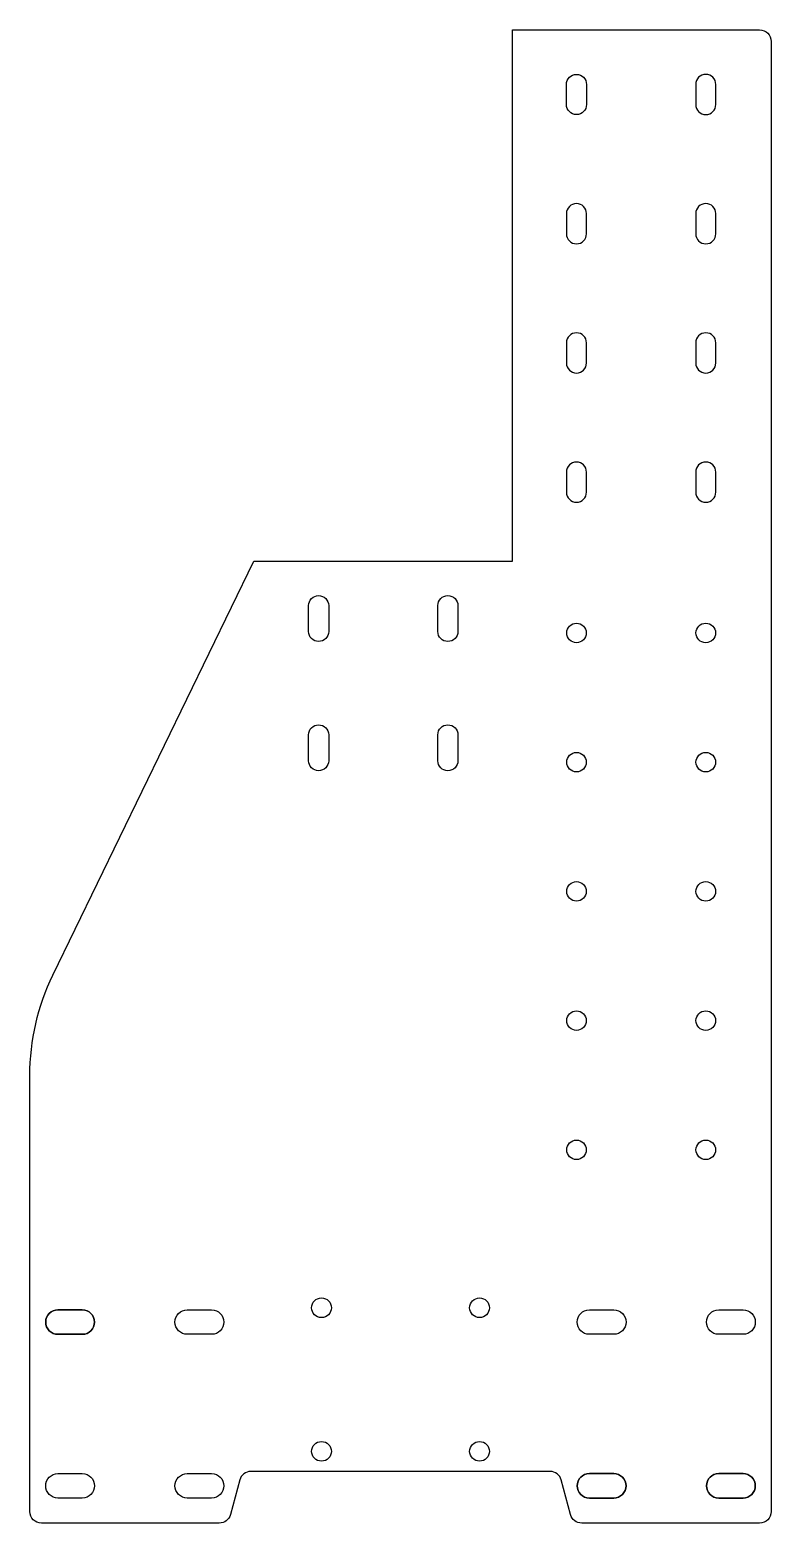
# Model space of a CAD drawing. Header units: millimetres. Extents: x -118 to 140, y -385 to 135.
import ezdxf

# ---------------------------------------------------------------- set-up
doc = ezdxf.new("R2010")
doc.units = ezdxf.units.MM
doc.layers.get('0').update_dxf_attribs({"linetype": 'CONTINUOUS'})

msp = doc.modelspace()

# ---------------------------------------------------------------- linework, layer by layer
for points in [[(-117.98, -229.54, -0.113464), (-109.95, -194.61), (-39.98, -50.47), (50.02, -50.47), (50.02, 134.53), (136.02, 134.53, -0.414214), (140.02, 130.53), (140.02, -381.47, -0.414214), (136.02, -385.47), (74.09, -385.47, -0.339454), (70.22, -382.51), (66.99, -370.43, 0.339454), (63.12, -367.47), (-41.09, -367.47, 0.339454), (-44.95, -370.43), (-48.19, -382.51, -0.339454), (-52.05, -385.47), (-113.98, -385.47, -0.414214), (-117.98, -381.47)], [(-117.98, -229.54, -0.113464), (-109.95, -194.61), (-39.98, -50.47), (50.02, -50.47), (50.02, 134.53), (136.02, 134.53, -0.414214), (140.02, 130.53), (140.02, -381.47, -0.414214), (136.02, -385.47), (74.09, -385.47, -0.339454), (70.22, -382.51), (66.99, -370.43, 0.339454), (63.12, -367.47), (-41.09, -367.47, 0.339454), (-44.95, -370.43), (-48.19, -382.51, -0.339454), (-52.05, -385.47), (-113.98, -385.47, -0.414214), (-117.98, -381.47)], [(68.77, 115.53, -1), (75.77, 115.53), (75.77, 108.53, -1), (68.77, 108.53), (68.77, 111.93, -0.014449), (68.77, 112.13)], [(68.77, 115.53, -1), (75.77, 115.53), (75.77, 108.53, -1), (68.77, 108.53), (68.77, 111.93, -0.014449), (68.77, 112.13)], [(120.77, 108.53), (120.77, 115.53, 1), (113.77, 115.53), (113.77, 112.13, 0.014449), (113.77, 111.93), (113.77, 108.53, 1)], [(120.77, 108.53), (120.77, 115.53, 1), (113.77, 115.53), (113.77, 112.13, 0.014449), (113.77, 111.93), (113.77, 108.53, 1)], [(75.77, 63.53), (75.77, 70.53, 1), (68.77, 70.53), (68.77, 67.13, 0.014449), (68.77, 66.93), (68.77, 63.53, 1)], [(75.77, 63.53), (75.77, 70.53, 1), (68.77, 70.53), (68.77, 67.13, 0.014449), (68.77, 66.93), (68.77, 63.53, 1)], [(120.77, 63.53), (120.77, 70.53, 1), (113.77, 70.53), (113.77, 67.13, 0.014449), (113.77, 66.93), (113.77, 63.53, 1)], [(120.77, 63.53), (120.77, 70.53, 1), (113.77, 70.53), (113.77, 67.13, 0.014449), (113.77, 66.93), (113.77, 63.53, 1)], [(75.77, 18.53), (75.77, 25.53, 1), (68.77, 25.53), (68.77, 22.13, 0.014449), (68.77, 21.93), (68.77, 18.53, 1)], [(75.77, 18.53), (75.77, 25.53, 1), (68.77, 25.53), (68.77, 22.13, 0.014449), (68.77, 21.93), (68.77, 18.53, 1)], [(120.77, 18.53), (120.77, 25.53, 1), (113.77, 25.53), (113.77, 22.13, 0.014449), (113.77, 21.93), (113.77, 18.53, 1)], [(120.77, 18.53), (120.77, 25.53, 1), (113.77, 25.53), (113.77, 22.13, 0.014449), (113.77, 21.93), (113.77, 18.53, 1)], [(75.77, -26.47), (75.77, -19.47, 1), (68.77, -19.47), (68.77, -22.87, 0.014449), (68.77, -23.07), (68.77, -26.47, 1)], [(75.77, -26.47), (75.77, -19.47, 1), (68.77, -19.47), (68.77, -22.87, 0.014449), (68.77, -23.07), (68.77, -26.47, 1)], [(120.77, -26.47), (120.77, -19.47, 1), (113.77, -19.47), (113.77, -22.87, 0.014449), (113.77, -23.07), (113.77, -26.47, 1)], [(120.77, -26.47), (120.77, -19.47, 1), (113.77, -19.47), (113.77, -22.87, 0.014449), (113.77, -23.07), (113.77, -26.47, 1)], [(-20.98, -65.97, -1), (-13.98, -65.97), (-13.98, -74.97, -1), (-20.98, -74.97)], [(-20.98, -65.97, -1), (-13.98, -65.97), (-13.98, -74.97, -1), (-20.98, -74.97)], [(31.02, -74.97, -1), (24.02, -74.97), (24.02, -65.97, -1), (31.02, -65.97)], [(31.02, -74.97, -1), (24.02, -74.97), (24.02, -65.97, -1), (31.02, -65.97)], [(-13.98, -119.97, -1), (-20.98, -119.97), (-20.98, -110.97, -1), (-13.98, -110.97)], [(-13.98, -119.97, -1), (-20.98, -119.97), (-20.98, -110.97, -1), (-13.98, -110.97)], [(31.02, -119.97, -1), (24.02, -119.97), (24.02, -110.97, -1), (31.02, -110.97)], [(31.02, -119.97, -1), (24.02, -119.97), (24.02, -110.97, -1), (31.02, -110.97)], [(-108.23, -319.72), (-99.73, -319.72, 1), (-99.73, -311.22), (-108.23, -311.22, 1)], [(-99.73, -319.72), (-108.23, -319.72, -1), (-108.23, -311.22), (-99.73, -311.22, -1)], [(-54.73, -311.22, -1), (-54.73, -319.72), (-63.23, -319.72, -1), (-63.23, -311.22)], [(-54.73, -311.22, -1), (-54.73, -319.72), (-63.23, -319.72, -1), (-63.23, -311.22)], [(85.27, -311.22, -1), (85.27, -319.72), (76.77, -319.72, -1), (76.77, -311.22)], [(85.27, -311.22, -1), (85.27, -319.72), (76.77, -319.72, -1), (76.77, -311.22)], [(130.27, -311.22, -1), (130.27, -319.72), (121.77, -319.72, -1), (121.77, -311.22)], [(130.27, -311.22, -1), (130.27, -319.72), (121.77, -319.72, -1), (121.77, -311.22)], [(-99.73, -368.22, -1), (-99.73, -376.72), (-108.23, -376.72, -1), (-108.23, -368.22)], [(-99.73, -368.22, -1), (-99.73, -376.72), (-108.23, -376.72, -1), (-108.23, -368.22)], [(-54.73, -368.22, -1), (-54.73, -376.72), (-63.23, -376.72, -1), (-63.23, -368.22)], [(-54.73, -368.22, -1), (-54.73, -376.72), (-63.23, -376.72, -1), (-63.23, -368.22)], [(76.77, -376.72), (85.27, -376.72, 1), (85.27, -368.22), (76.77, -368.22, 1)], [(85.27, -376.72), (76.77, -376.72, -1), (76.77, -368.22), (85.27, -368.22, -1)], [(130.27, -368.22), (121.77, -368.22, 1), (121.77, -376.72), (130.27, -376.72, 1)], [(121.77, -368.22), (130.27, -368.22, -1), (130.27, -376.72), (121.77, -376.72, -1)]]:
    msp.add_lwpolyline(points, format="xyb", close=True)
for centre, radius in [((72.27, -75.47), 3.4), ((72.27, -75.47), 3.4), ((117.27, -75.47), 3.4), ((117.27, -75.47), 3.4), ((72.27, -120.47), 3.4), ((72.27, -120.47), 3.4), ((117.27, -120.47), 3.4), ((117.27, -120.47), 3.4), ((72.27, -165.47), 3.4), ((72.27, -165.47), 3.4), ((117.27, -165.47), 3.4), ((117.27, -165.47), 3.4), ((72.27, -210.47), 3.4), ((72.27, -210.47), 3.4), ((117.27, -210.47), 3.4), ((117.27, -210.47), 3.4), ((72.27, -255.47), 3.4), ((72.27, -255.47), 3.4), ((117.27, -255.47), 3.4), ((117.27, -255.47), 3.4), ((-16.48, -310.47), 3.43), ((-16.48, -310.47), 3.43), ((38.52, -310.47), 3.43), ((38.52, -310.47), 3.43), ((-16.48, -360.47), 3.43), ((-16.48, -360.47), 3.43), ((38.52, -360.47), 3.43), ((38.52, -360.47), 3.43)]:
    msp.add_circle(centre, radius)

doc.saveas('drawing.dxf')
